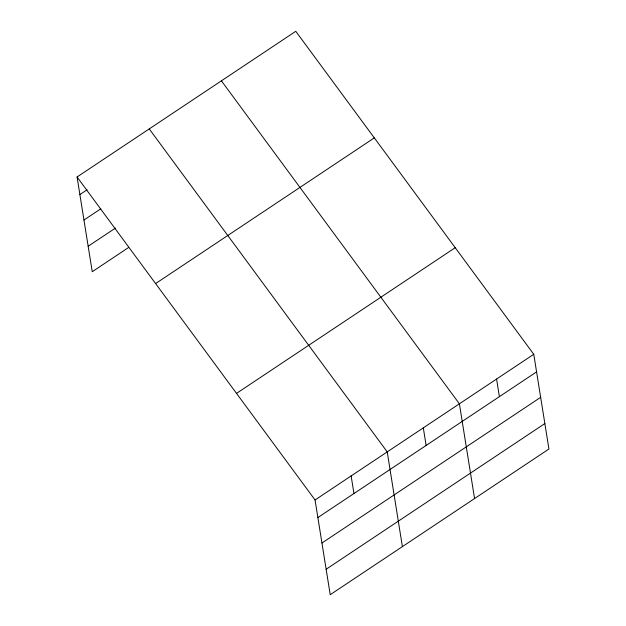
<?xml version="1.0" encoding="UTF-8"?>
<svg xmlns="http://www.w3.org/2000/svg" width="626" height="626" viewBox="0 0 626 626"><rect width="100%" height="100%" fill="white"/><g stroke="black" fill="none" stroke-linecap="round" stroke-linejoin="round"><path stroke-width="0.94" d="M77.068 176.986L295.777 31.3L533.759 354.285L548.932 449.014L330.223 594.7L315.05 499.971L77.068 176.986L92.241 271.715L128.33 247.677M79.885 194.576L87.108 189.772M83.962 220.031L100.802 208.818M88.164 246.261L115.434 228.099M155.6 283.57L374.317 137.884M236.511 393.386L455.227 247.7M315.05 499.971L533.759 354.285M317.867 517.561L536.576 371.883M321.944 543.016L540.653 397.338M326.146 569.245L544.855 423.559M221.416 80.832L459.398 403.817L474.571 498.546M149.246 128.909L387.22 451.894L402.393 546.623M496.575 379.051L499.392 396.649M423.309 427.855L426.126 445.454M351.131 475.932L353.948 493.531"/></g></svg>
